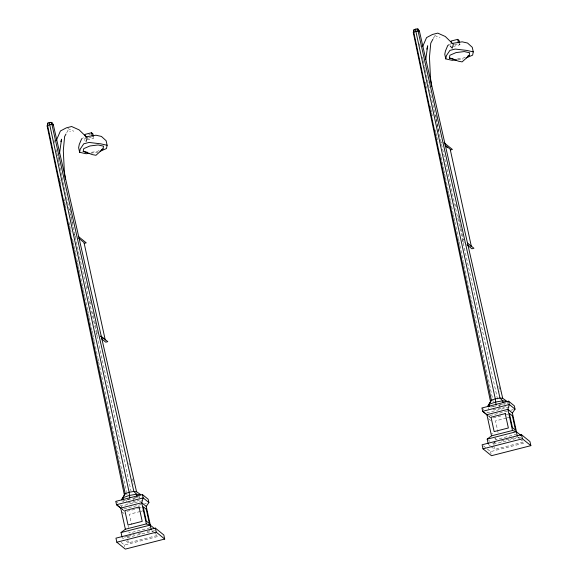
<?xml version="1.0" encoding="UTF-8"?>
<svg xmlns="http://www.w3.org/2000/svg" width="578" height="578" viewBox="0 0 578 578"><rect width="100%" height="100%" fill="white"/><g stroke="black" fill="none" stroke-linecap="round" stroke-linejoin="round"><path stroke-width="0.43" stroke-dasharray="2.89 2.17" d="M58.147 158.979L58.544 157.332M66.723 132.673L68.19 129.971L70.4 131.77M433.24 38.61L434.338 36.58L436.549 38.379M154.116 532.569L157.599 535.394L128.432 542.836L127.297 537.619L128.15 536.044M520.272 439.179L523.747 442.004L494.587 449.446L493.446 444.229L495.158 441.079M81.614 138.886L83.427 137.752M99.134 150.583L96.822 151.581L89.438 152.498M465.29 57.193L462.971 58.19L457.227 58.898M449.583 44.361L451.237 43.675M129.934 498.633L123.8 500.837L122.457 502.723L121.936 500.338M127.622 499.739L133.33 498.778L139.457 496.574L139.804 498.164M127.507 503.048L134.017 501.957L139.385 500.028M490.715 407.172L495.317 405.518M492.962 406.486L499.479 405.388L505.613 403.184M505.533 406.637L500.172 408.567L492.839 409.795M88.745 134.884L90.399 134.464M87.249 137.788L83.442 138.763L85.017 140.447M88.347 138.12L92.48 137.065L93.817 138.149L87.206 139.84M454.496 44.723L458.629 43.675L459.965 44.759L453.354 46.442M73.724 234.856L74.743 234.596M96.288 333.412L97.306 333.152M462.436 240.014L463.455 239.762M120.246 504.984L121.517 506.017L142.997 500.534M509.153 407.143L487.666 412.627L486.394 411.594M121.517 506.017L122.24 509.348L141.148 504.529M144.587 503.648L146.306 503.214M507.296 411.131L488.388 415.958L490.801 417.88M510.735 410.257L513.315 409.6M127.001 511.306L137.492 508.633M138.366 508.409L141.863 507.52M493.15 417.916L502.766 415.466M506.263 414.57L508.011 414.123M140.244 511.501L129.378 514.275L131.589 524.427M141.075 511.292L143.582 510.649M506.393 418.111L495.527 420.878L498.113 432.727M507.231 417.894L509.738 417.258M149.969 527.772L129.862 532.902L128.576 531.854M494.732 438.464L496.018 439.511L516.118 434.381M127.319 536.435L122.175 537.75L123.569 538.877M128.179 536.218L134.183 534.686M138.467 533.588L142.759 532.497M147.05 531.406L151.335 530.308L153.423 532.006M492.615 443.261L496.899 442.17M501.191 441.072L516.631 437.134M127.297 537.619L156.457 530.178M493.446 444.229L522.613 436.787M121.156 542.388L124.415 545.032L159.535 536.073M483.403 445.826L490.563 451.642L524.831 442.907M499.341 404.694L505.107 404.195M134.002 497.947L137.261 497.405L139.804 497.68M457.595 59.686L462.964 59.021M90.551 153.184L97.704 152.303M434.75 35.482L440.024 37.852M67.85 128.533L73.868 131.242M122.24 509.348L124.653 511.27M440.573 142.029L441.975 143.163M462.118 240.845L464.914 243.114M481.944 407.974L483.851 409.527M517.483 436.917L519.571 438.615M488.186 415.748L490.115 417.316M488.367 418.674L490.809 420.661M491.502 433.059L492.723 434.049M488.576 440.27L489.971 441.397M488.323 444.359L490.411 446.05M491.105 446.613L494.587 449.446M74.425 235.419L75.819 236.561M95.97 334.236L97.364 335.37M115.795 501.372L117.702 502.918M122.037 509.139L123.324 510.186M122.218 512.065L124.046 513.553M126.351 541.138L128.432 542.836M498.872 386.364L500.057 391.646M128.952 463.036L129.349 464.799M132.521 478.88L133.713 484.162M419.52 43.82L420.098 46.471M422.424 57.049L423.002 59.693M423.197 60.574L424.36 65.87M424.548 66.752L425.133 69.396M425.321 70.278L427.258 79.099M427.453 79.981L497.723 400.099M53.949 139.862L54.527 142.506M56.08 149.558L56.658 152.209M56.854 153.091L58.01 158.379M58.205 159.261L58.79 161.905M58.978 162.786L130.989 490.845M459.402 42.165L459.965 44.759M507.13 402.093L507.47 403.682M455.746 204.309L456.707 208.701M458.238 215.731L458.809 218.368M459.004 219.243L460.153 224.517M460.341 225.398L460.919 228.035M461.114 228.91L463.599 240.332M499.479 405.388L499.999 407.772M495.628 437.748L496.018 439.511M488.258 407.743L488.605 409.332M490.563 451.642L491.098 454.084M86.91 285.395L87.488 288.032M89.98 299.455L90.363 301.21M90.551 302.092L91.129 304.729M92.661 311.759L93.239 314.396M93.426 315.27L94.575 320.544M94.77 321.426L95.341 324.063M95.536 324.937L97.451 333.73M133.33 498.778L134.017 501.957M125.997 500.013L126.344 501.596M128.33 525.85L128.713 527.613M124.415 545.032L124.769 546.658M425.177 82.192L425.74 84.836M425.928 85.725L426.492 88.369M430.249 106.027L430.812 108.671M431 109.56L431.564 112.204M431.752 113.086L432.322 115.737M435.328 129.862L435.891 132.514M436.079 133.395L436.643 136.04M436.831 136.928L437.958 142.224M440.4 153.697L440.963 156.349M441.151 157.23L443.03 166.059M443.218 166.941L443.781 169.592M443.969 170.474L444.533 173.118M444.72 174.007L445.284 176.651M445.472 177.533L448.109 189.895M448.297 190.776L448.86 193.428M449.048 194.309L449.612 196.954M449.8 197.842L450.363 200.487M450.551 201.368L453.181 213.73M453.369 214.611L453.932 217.263M454.12 218.144L454.684 220.796M454.872 221.677L458.253 237.565M458.441 238.447L459.004 241.098M459.192 241.98L459.763 244.631M459.951 245.513L463.332 261.401M463.52 262.282L464.083 264.934M464.271 265.815L493.215 401.768M59.592 178.234L60.155 180.878M60.343 181.759L60.907 184.411M63.912 198.536L64.476 201.187M64.664 202.069L65.227 204.713M65.415 205.595L65.979 208.246M68.984 222.371L69.548 225.023M69.736 225.904L70.306 228.548M70.494 229.437L71.058 232.081M72.561 239.148L73.124 241.792M73.312 242.673L73.876 245.325M74.063 246.206L74.627 248.858M74.815 249.739L75.378 252.391M75.566 253.272L76.693 258.568M76.881 259.45L77.445 262.101M77.633 262.983L78.196 265.627M78.384 266.516L78.948 269.16M79.135 270.042L79.699 272.693M79.887 273.575L81.765 282.404M81.953 283.285L82.517 285.937M82.705 286.818L83.268 289.462M83.456 290.351L84.027 292.995M84.215 293.877L84.778 296.528M84.966 297.41L86.845 306.239M87.032 307.12L87.596 309.772M87.784 310.653L88.347 313.305M88.535 314.186L89.099 316.831M89.287 317.719L91.916 330.074M92.104 330.956L92.668 333.607M92.856 334.489L93.419 337.14M93.607 338.022L94.171 340.666M94.359 341.555L97.747 357.442M97.935 358.324L98.498 360.975M98.686 361.857L126.315 491.632M126.503 492.514L127.066 495.165M435.841 115.008L436.311 117.623M436.469 118.497L439.157 133.316M69.844 209.272L70.791 214.503M70.95 215.377L72.85 225.839"/><path stroke-width="0.87" d="M136.553 491.755L53.248 124.436L51.803 122.392L49.246 122.565L47.887 123.049L47.577 125.39L125.209 493.655L121.763 499.551L125.209 493.655L129.14 492.246L133.843 491.459L136.553 491.755L140.801 494.689L136.567 494.226L129.241 495.462L123.107 497.665L123.627 500.042M502.708 398.358L419.397 31.046L417.952 29.001L415.394 29.175L414.036 29.659L413.725 32L491.365 400.265L487.911 406.153L491.365 400.265L495.295 398.856L499.992 398.061L502.708 398.358L506.957 401.298L502.723 400.836L495.389 402.064L489.255 404.268L489.776 406.652M59.469 153.683L61.55 139.19L60.907 141.726M425.74 59.433L427.698 45.799L426.839 49.181M124.349 494.869L47.143 125.997L47.887 123.049M490.498 401.472L413.292 32.606L414.036 29.659M89.655 153.3L86.071 153.741L79.62 152.289L80.263 149.023L83.774 143.792L89.034 142.448L100.666 143.821L107.118 145.273L106.475 148.539L100.095 151.277M83.196 151.371L83.738 148.633L89.922 145.974L98.123 144.962L103.541 146.183L103 148.929L95.97 155.28L92.48 154.637L83.196 151.371L87.842 152.419M456.699 59.794L452.227 60.35L445.775 58.891L446.418 55.625L449.922 50.394L455.182 49.058L466.814 50.423L473.266 51.883L472.623 55.148L466.251 57.887M449.352 57.981L449.886 55.242L456.071 52.584L464.271 51.572L469.69 52.793L469.148 55.539L462.118 61.889L458.636 61.246L449.352 57.981L453.217 58.855M86.064 141.567L87.249 137.788L79.157 129.898L71.629 126.51L66.347 127.854L60.415 130.982L56.268 140.533M81.614 138.886L79.265 144.449L78.622 147.715L79.62 152.289M422.764 46.348L426.571 37.592L432.496 34.463L437.777 33.119L445.306 36.501L453.398 44.398L452.213 48.176L450.118 45.929M65.993 134.031L64.62 136.56L63.305 150.576L64.331 171.167L65.357 179.202M432.871 39.282L430.769 43.169L429.454 57.186L430.48 77.77L431.622 86.707M150.461 525.785L146.234 506.4L148.886 502.557L148.156 499.219L142.441 494.573L115.795 501.372L116.518 504.702L120.968 508.315M516.609 432.395L512.383 413.01L515.034 409.159L514.312 405.828L508.589 401.183L481.944 407.974L482.673 411.312L487.753 415.445M47.143 125.997L49.542 124.682L53.248 124.436L52.815 125.043M51.507 122.811L51.803 122.392M413.292 32.606L415.69 31.291L419.397 31.046L418.971 31.653M417.656 29.42L417.952 29.001M121.987 536.875L121.04 532.533L125.361 529.238L146.342 523.892L150.201 525.091L154.369 528.487M488.135 443.485L487.189 439.143L491.51 435.848L512.491 430.494L516.349 431.701L521.219 435.66M448.976 44.737L447.762 45.489L445.421 51.059L444.778 54.318L445.775 58.891M101.453 149.594L103 148.929M467.609 56.196L469.148 55.539M85.761 136.856L95.999 135.216L101.417 136.437L106.121 140.7L107.118 145.273M451.909 43.466L462.147 41.826L467.566 43.047L472.269 47.309L473.266 51.883M93.441 136.422L92.877 133.836L91.541 132.745L84.93 134.428L85.493 137.022M459.402 42.165L459.026 40.438L457.689 39.355L451.078 41.038L451.454 42.765M84.207 243.374L86.238 242.854L78.557 236.604M450.356 149.984L452.393 149.464L444.005 142.65M148.886 502.557L143.163 497.904L116.518 504.702L120.751 508.091L141.726 502.744L146.234 506.4M515.034 409.159L509.312 404.513L482.673 411.312L486.9 414.701L507.881 409.354L512.383 413.01M121.04 532.533L150.201 525.091L151.147 529.441M487.189 439.143L516.349 431.701L517.296 436.05M155.359 528.111L115.954 538.161L116.835 542.222L125.296 549.1L164.708 539.05L163.82 534.982L155.359 528.111L156.248 532.172L164.708 539.05M521.508 434.714L482.103 444.771L482.991 448.831L491.452 455.71L530.857 445.66L529.968 441.592L521.508 434.714L522.396 438.781L530.857 445.66M116.835 542.222L156.248 532.172M482.991 448.831L522.396 438.781M444.944 144.912L450.161 149.153L471.424 246.698L470.124 245.636M446.165 146.574L447.56 147.708M467.645 243.165L473.938 248.273L471.901 248.793L467.01 244.819M78.789 238.302L84.005 242.543L105.275 340.088M100.796 335.991L107.783 341.67L105.752 342.19L101.562 338.78M100.709 336.374L103.318 338.498M417.02 28.9L418.039 30.901L499.992 398.061L502.723 400.836L503.07 402.425M50.864 122.29L51.89 124.292L133.843 491.459L136.567 494.226L137.087 496.61M457.689 39.355L458.441 42.808M508.589 401.183L509.312 404.513L507.881 409.354L512.491 430.494M496.083 405.243L495.295 398.856L415.394 29.175M486.9 414.701L491.51 435.848M91.541 132.745L92.292 136.198M142.441 494.573L143.163 497.904L141.726 502.744L146.342 523.892M129.761 497.839L129.14 492.246L49.246 122.565M120.751 508.091L125.361 529.238M139.081 506.993L124.877 510.612L128.013 524.99L142.217 521.37L139.081 506.993M505.23 413.595L491.025 417.222L494.161 431.6L508.365 427.98L505.23 413.595M512.397 415.806L509.348 413.328L512.484 427.706L515.533 430.184L512.397 415.806M146.241 509.196L143.192 506.718L146.328 521.096L149.377 523.574L146.241 509.196"/></g></svg>
